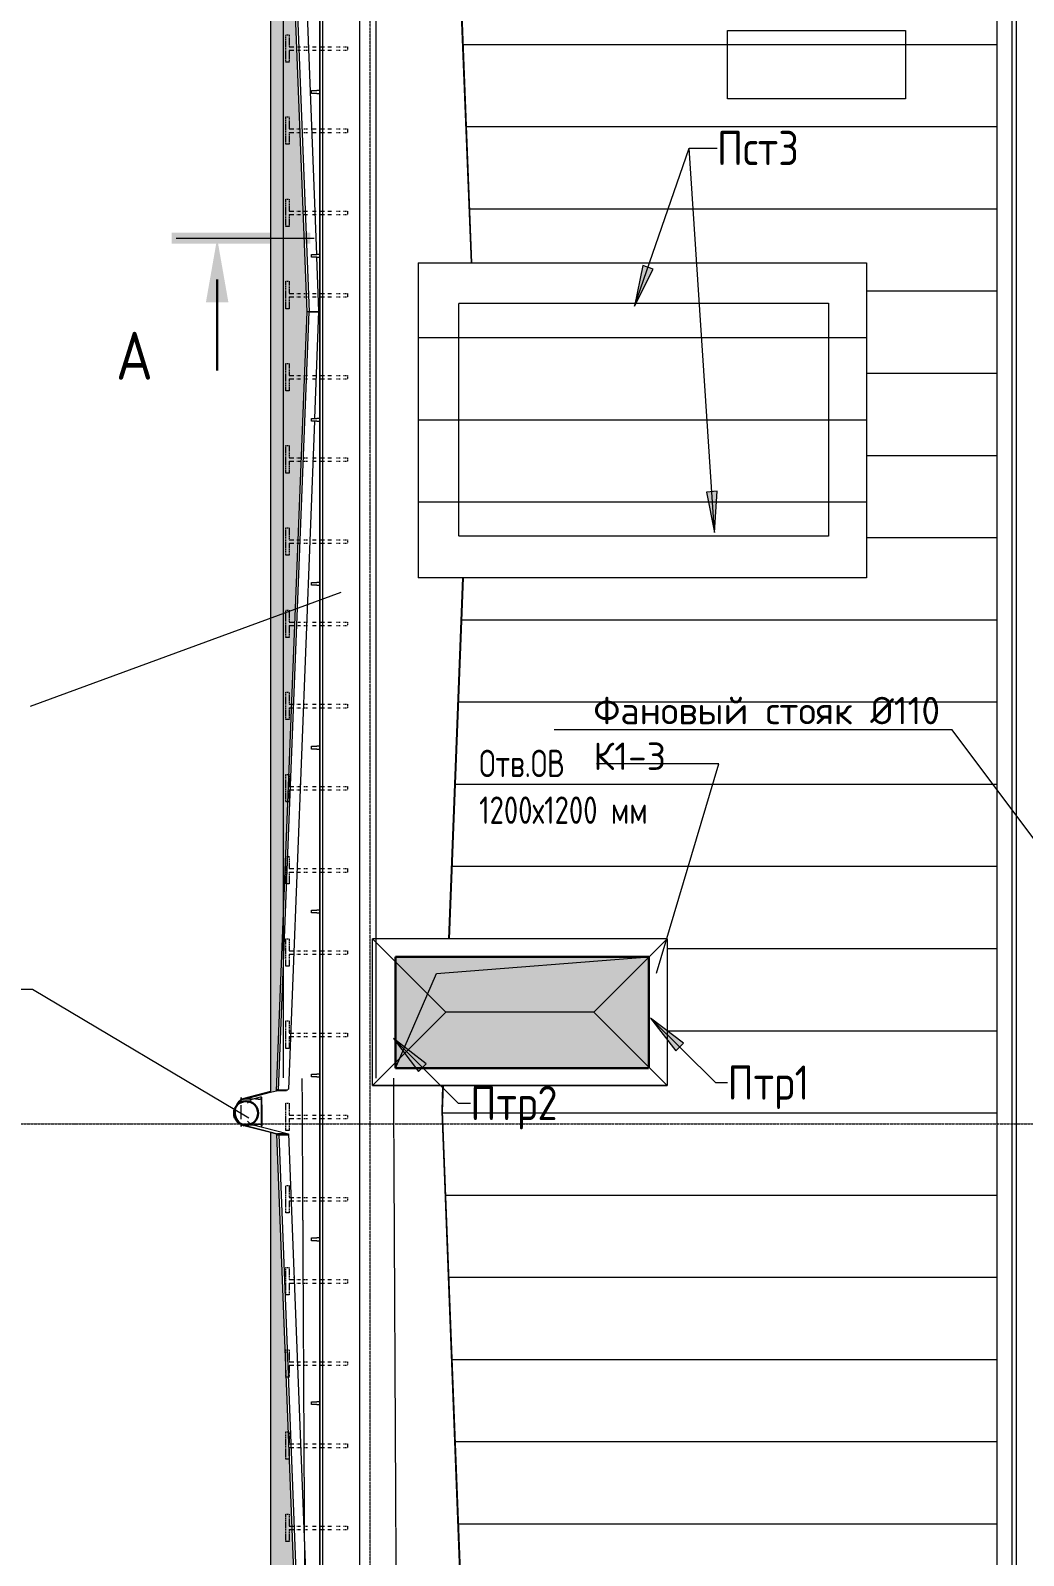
# Model space of a CAD drawing. Header units: millimetres. Extents: x -10178924 to 11692288, y -947381 to 58396.
# Drawn here: x -8980 to -1729, y -547431 to -536298 of the extents above; entities that cross this region are included whole.
import ezdxf
from ezdxf import colors
from ezdxf.entities.mleader import LeaderData, LeaderLine
from ezdxf.math import Vec2, Vec3

# ---------------------------------------------------------------- set-up
doc = ezdxf.new("R2010")
doc.units = ezdxf.units.MM
for name, pattern in [('ADSK_Линия сетки', [25, 20, -2.5, 0, -2.5]), ('ADSK_Скрыто', [6, 3, -3]), ('ADSK_Штриховая_ш3 п1_5', [4.5, 3, -1.5])]:
    doc.linetypes.add(name, pattern=pattern)
for name, color, linetype, lineweight in [('Аннотация', 7, 'Continuous', 18), ('Антураж', 7, 'Continuous', 18), ('Воздуховоды', 7, 'Continuous', 18), ('Выноски ВК', 7, 'Continuous', 0), ('Крыша', 7, 'Continuous', 9), ('Крыша штриховка', 7, 'Continuous', 9), ('Обобщенные модели', 7, 'Continuous', 18), ('Ограждение', 7, 'Continuous', 9), ('Оси', 253, 'Continuous', 9), ('Разрезы', 7, 'Continuous', 9), ('Узлы', 7, 'Continuous', 18)]:
    doc.layers.add(name, color=color, linetype=linetype, lineweight=lineweight)
doc.layers.add('Линии', color=7, linetype='Continuous', lineweight=9, true_color=0x00a600)
doc.styles.add('GOST Common_1', font='GOST_Common.ttf', dxfattribs={"width": 0.9, "height": 250})
doc.styles.add('GOST Common_3', font='GOST_Common.ttf', dxfattribs={"width": 0.8, "height": 350})
doc.styles.add('GOST Common_4', font='GOST_Common.ttf', dxfattribs={"width": 0.9, "height": 200})
doc.styles.add('PDF ISOCPEUR', font='isocpeur.ttf')

# ---------------------------------------------------------------- blocks, each defined once
blk = doc.blocks.new('Ограждение - 20 доп поручень 300-1864261-План кровли АР')
at = {"layer": 'Ограждение'}
for p, q in [((-60, 10), (-40, 10)), ((-60, 10), (-60, -10)), ((0, 10), (-40, 10)), ((0, -10), (0, 10)), ((-40, -10), (-60, -10)), ((-40, -10), (0, -10))]:
    blk.add_line(p, q, dxfattribs=at)
blk = doc.blocks.new('Ограждение - Ограждение-2505142-План кровли АР')
at = {"extrusion": (0, 0, -1), "zscale": -1}
for p in [(6928, 27777), (6928, 26580), (6928, 25383), (6928, 24187), (6928, 22990), (6928, 21794), (6928, 20597), (6928, 19401), (6928, 18204)]:
    blk.add_blockref('Ограждение - 20 доп поручень 300-1864261-План кровли АР', p, dxfattribs=at)
blk = doc.blocks.new('Тип верхнего поручня - Верхний поручень_Внутренний_-2505167-План кровли АР')
at = {"layer": 'Ограждение'}
for p, q in [((-6868, 8425), (-6868, 43385)), ((-6848, 43385), (-6848, 8435))]:
    blk.add_line(p, q, dxfattribs=at)
blk = doc.blocks.new('Тип верхнего поручня - Верхний поручень_Внутренний_-V27-План кровли АР')
at = {"layer": 'Ограждение'}
for p, q in [((-6868, 43385), (-6868, 8425)), ((-6848, 43385), (-6848, 8435))]:
    blk.add_line(p, q, dxfattribs=at)
blk = doc.blocks.new('Водосток - Тип 1 _карниз больше 490мм_-5161094-План кровли АР')
at = {"layer": 'Обобщенные модели'}
for p, q in [((19, 335), (33, 335)), ((72, 335), (125, 335)), ((125, 335), (174, 335)), ((213, 335), (231, 335)), ((125, 185), (19, 185)), ((231, 185), (125, 185))]:
    blk.add_line(p, q, dxfattribs=at)
for points, knots in [([(30, 329), (30, 330), (28, 332), (25, 334), (21, 335), (19, 335)], [-0.1312633, -0.1312633, -0.1312633, -0.1312633, -0.1176471, -0.0588235, 0, 0, 0, 0]), ([(231, 335), (229, 335), (225, 334), (221, 331), (219, 328), (219, 326), (218, 325)], [-1, -1, -1, -1, -0.9411765, -0.8823529, -0.8529412, -0.8263967, -0.8263967, -0.8263967, -0.8263967]), ([(29, 190), (30, 190), (31, 192), (32, 195), (32, 197), (32, 199), (32, 202), (32, 204), (32, 206), (32, 209), (32, 211), (31, 214), (31, 217), (31, 220), (30, 223), (30, 226), (29, 229), (29, 232), (29, 236), (28, 240), (28, 244), (28, 247), (28, 247)], [-0.8823529, -0.8823529, -0.8823529, -0.8823529, -0.8529412, -0.8235294, -0.8088235, -0.7941176, -0.7794118, -0.7647059, -0.75, -0.7352941, -0.7205882, -0.7058824, -0.6911765, -0.6764706, -0.6617647, -0.6470588, -0.6323529, -0.6176471, -0.6029412, -0.5882353, -0.5588235, -0.5532347, -0.5532347, -0.5532347, -0.5532347]), ([(221, 234), (221, 233), (221, 232), (221, 229), (220, 226), (220, 223), (219, 220), (219, 217), (219, 214), (218, 211), (218, 209), (218, 206), (218, 204), (218, 202), (218, 199), (218, 197), (218, 195), (219, 192), (220, 190), (221, 190)], [-0.3884706, -0.3884706, -0.3884706, -0.3884706, -0.3823529, -0.3676471, -0.3529412, -0.3382353, -0.3235294, -0.3088235, -0.2941176, -0.2794118, -0.2647059, -0.25, -0.2352941, -0.2205882, -0.2058824, -0.1911765, -0.1764706, -0.1470588, -0.1176471, -0.1176471, -0.1176471, -0.1176471])]:
    blk.add_open_spline(points, degree=3, knots=knots, dxfattribs=at)
for points in [[(19, 185), (21, 185), (23, 185), (25, 186)], [(225, 186), (227, 185), (229, 185), (231, 185)]]:
    blk.add_open_spline(points, degree=3, dxfattribs=at)
blk = doc.blocks.new('Planka_konka_K1 - Кровля - Планка конька К1-2963679-План кровли АР')
at = {"layer": 'Обобщенные модели'}
for p, q in [((13000, 125), (-13000, 125)), ((13000, 17), (-13000, 17)), ((-13000, -17), (13000, -17))]:
    blk.add_line(p, q, dxfattribs=at)
blk = doc.blocks.new('Антураж 11 - Антураж 11-5662270-План кровли АР')
at = {"layer": 'Антураж'}
for p, q in [((-5761, 26529), (-5985, 32259)), ((-5982, 32259), (-5759, 26529)), ((-7167, 31846), (-6945, 26173)), ((-7097, 31857), (-6892, 26590)), ((-6891, 26570), (-6876, 26177)), ((-7168, 20490), (-6945, 26173)), ((-6960, 26174), (-6945, 26173)), ((-6945, 26173), (-6960, 26173)), ((-6945, 26173), (-6878, 26173)), ((-6878, 26173), (-6945, 26173)), ((-6876, 26177), (-6906, 25393)), ((-6907, 25373), (-7097, 20496)), ((-5926, 21595), (-5823, 24229)), ((-5821, 24229), (-5924, 21595)), ((-7177, 20493), (-7183, 20491)), ((-7177, 20491), (-7183, 20491)), ((-7183, 20486), (-7176, 20488)), ((-7176, 20488), (-7177, 20493)), ((-7168, 20490), (-7176, 20490)), ((-7176, 20488), (-7111, 20488)), ((-7102, 20490), (-7168, 20490)), ((-7097, 20496), (-7102, 20495)), ((-5975, 20336), (-5968, 20525)), ((-5966, 20525), (-5973, 20336)), ((-7228, 20480), (-7422, 20430)), ((-7421, 20425), (-7228, 20475)), ((-7353, 20425), (-7421, 20425)), ((-7296, 20440), (-7353, 20425)), ((-7296, 20440), (-7295, 20222)), ((-5824, 16448), (-5975, 20336)), ((-5973, 20336), (-5975, 20336)), ((-5973, 20336), (-5821, 16448)), ((-7228, 20180), (-7422, 20230)), ((-7421, 20235), (-7176, 20172)), ((-7353, 20235), (-7421, 20235)), ((-7228, 20203), (-7353, 20235)), ((-7295, 20222), (-7097, 20171)), ((-7177, 20167), (-7182, 20169)), ((-7182, 20163), (-7167, 20164)), ((-7176, 20172), (-7177, 20167)), ((-7177, 20167), (-7109, 20167)), ((-7108, 20172), (-7176, 20172)), ((-7167, 20164), (-7099, 20164)), ((-7167, 20164), (-6932, 14160)), ((-7097, 20171), (-6928, 15821))]:
    blk.add_line(p, q, dxfattribs=at)
for centre, major_axis, start_param, end_param in [((-7398, 20330), (0, 103), 0.260302, 2.881291), ((-7398, 20330), (0, 98.5), 0.261202, 2.88039), ((-7330, 20330), (0, 98.5), 0.261202, 0.84464), ((-7330, 20330), (0, 98.5), 2.301504, 2.88039)]:
    blk.add_ellipse(centre, major_axis=major_axis, ratio=0.890848, start_param=start_param, end_param=end_param, dxfattribs=at)
blk = doc.blocks.new('Зонт прямоугольного сечения - Стандартное-5963184-План кровли АР')
at = {"layer": 'Воздуховоды'}
for p, q in [((0, 540), (-535, 1075)), ((-535, 1075), (-535, -1075)), ((-535, 1075), (535, 1075)), ((-535, 1075), (535, 1075)), ((-535, 1075), (-535, -1075)), ((535, 1075), (0, 540)), ((535, -1075), (535, 1075)), ((535, 1075), (535, -1075)), ((0, 540), (0, -540)), ((-535, -1075), (0, -540)), ((0, -540), (535, -1075)), ((535, -1075), (-535, -1075)), ((535, -1075), (-535, -1075))]:
    blk.add_line(p, q, dxfattribs=at)
blk = doc.blocks.new('Высотные отметки - Рамка-12095-План кровли АР')
at = {"layer": 'Аннотация'}
for p, q in [((-6.5, 0), (-6.5, 5)), ((-6.5, 5), (6.5, 5)), ((6.5, 5), (6.5, 0)), ((6.5, 0), (-6.5, 0))]:
    blk.add_line(p, q, dxfattribs=at)
blk = doc.blocks.new('Разрез - Номер вида спереди_3_5 мм-16061-План кровли АР')
at = {"layer": 'Разрезы'}
for points in [[(9.8, 0.4), (9.8, -0.39), (-0.33, -0.39), (-0.33, 0.4)], [(2.18, -4.67), (3, 0), (3.82, -4.67)]]:
    blk.add_hatch(color=256, dxfattribs=at).paths.add_polyline_path(points)
at = {"layer": 'Разрезы', "lineweight": 30}
blk.add_line((3, -3), (3, -9.66), dxfattribs=at)
blk = doc.blocks.new('Кровля')
at = {"layer": 'Аннотация', "lineweight": 9}
for points in [[(-4569, 26213), (-4434, 26483), (-4508, 26509)], [(-3986, 24560), (-3967, 24862), (-4045, 24856)], [(-4452, 21016), (-4267, 20776), (-4212, 20832)], [(-6330, 20867), (-6146, 20627), (-6090, 20683)]]:
    blk.add_hatch(color=256, dxfattribs=at).paths.add_polyline_path(points)
at = {"layer": 'Крыша штриховка'}
h = blk.add_hatch(dxfattribs=at)
h.set_pattern_fill('FP_11', color=256, style=0, pattern_type=2)
h.set_pattern_definition([(0, (-1644.9, 0), (0, 600), [])])
h.paths.add_polyline_path([(-7119, 7898), (-7096, 7920), (-7121, 7948), (-7123, 7899)])
h.paths.add_polyline_path([(-7033, 8142), (-7031, 8144), (-6917, 12211), (-6920, 12211), (-7031, 8226)])
h.paths.add_polyline_path([(-5875, 9050), (-5864, 9051), (-5732, 9169), (-1902, 12681), (-1902, 12789), (-1923, 12789), (-1923, 38789), (-1813, 38789), (-5764, 42384), (-5965, 42389), (-5797, 37594), (-3769, 37594), (-3769, 36724), (-5827, 36724), (-5899, 34654), (-2875, 34654), (-2875, 32354), (-5979, 32354), (-5982, 32259), (-5759, 26529), (-2875, 26529), (-2875, 24229), (-5821, 24229), (-5924, 21595), (-4332, 21595), (-4332, 20525), (-5966, 20525), (-5973, 20335), (-5821, 16448), (-2875, 16448), (-2875, 14148), (-5733, 14148), (-5875, 9051)])
h.paths.add_polyline_path([(-6917, 12231), (-6884, 13408), (-6886, 13408), (-6919, 12231)])
h.paths.add_polyline_path([(-6886, 13428), (-6883, 13428), (-6868, 13993), (-6869, 14033), (-6884, 13473)])
h.paths.add_polyline_path([(-6868, 14229), (-6868, 14290), (-6880, 14604), (-6882, 14604), (-6869, 14254)])
h.paths.add_polyline_path([(-6881, 14624), (-7097, 20171), (-7228, 20204), (-7228, 20203), (-7109, 20172), (-7110, 20167), (-7177, 20167), (-7182, 20169), (-7182, 20163), (-7167, 20164), (-7099, 20163), (-6883, 14624)])
h.paths.add_polyline_path([(-7100, 20495), (-7097, 20496), (-6908, 25373), (-6909, 25373), (-7100, 20496)])
h.paths.add_polyline_path([(-6908, 25393), (-6906, 25393), (-6876, 26177), (-6891, 26570), (-6894, 26570), (-6878, 26173), (-6908, 25395)])
h.paths.add_polyline_path([(-6892, 26590), (-7097, 31857), (-7228, 31890), (-7228, 31889), (-7109, 31858), (-7110, 31853), (-7177, 31853), (-7183, 31854), (-7182, 31845), (-7167, 31846), (-7099, 31846), (-6894, 26590)])
h.paths.add_polyline_path([(-7192, 32175), (-7181, 32179), (-7192, 32179), (-7192, 32178)])
h.paths.add_polyline_path([(-2510, 35454), (-2511, 35446), (-2510, 35450)])
h.paths.add_polyline_path([(-2510, 34999), (-2511, 34992), (-2510, 34996)])
h.paths.add_polyline_path([(-4154, 34977), (-5763, 34977), (-5766, 34981), (-5768, 34988), (-5768, 34996), (-5766, 35002), (-5763, 35006), (-5761, 35007), (-5700, 35007), (-5700, 35431), (-5763, 35432), (-5766, 35435), (-5768, 35442), (-5768, 35450), (-5766, 35457), (-5763, 35461), (-5761, 35461), (-2506, 35461), (-2506, 35460), (-2502, 35461), (-2498, 35454), (-2497, 35446), (-2499, 35436), (-2502, 35432), (-2566, 35431), (-2566, 35007), (-2506, 35006), (-2506, 35005), (-2502, 35006), (-2498, 34999), (-2497, 34992), (-2499, 34981), (-2502, 34977), (-4117, 34977)])
h.paths.add_polyline_path([(-4599, 35007), (-4026, 35007), (-4026, 35431), (-4003, 35431), (-4003, 35007), (-3666, 35007), (-3666, 35431), (-3643, 35431), (-3643, 35007), (-3307, 35007), (-3307, 35431), (-3284, 35431), (-3284, 35007), (-2947, 35007), (-2947, 35430), (-2924, 35430), (-2924, 35007), (-2589, 35007), (-2589, 35431), (-4240, 35431), (-4240, 35007), (-4263, 35007), (-4263, 35431), (-4599, 35431), (-4599, 35007), (-4622, 35007), (-4622, 35431), (-4959, 35431), (-4959, 35007), (-4982, 35007), (-4982, 35431), (-5318, 35431), (-5318, 35008), (-5341, 35008), (-5341, 35431), (-5676, 35431), (-5676, 35007), (-4605, 35007)])
h.paths.add_polyline_path([(-7192, 42947), (-7157, 42948), (-7177, 42948), (-7192, 42952), (-7192, 42948)])
h.paths.add_polyline_path([(-7116, 42955), (-7116, 42956), (-7228, 42985), (-7228, 42984), (-7116, 42955)])
h.paths.add_polyline_path([(-7109, 43270), (-7103, 43271), (-7058, 43397), (-7060, 43398), (-7099, 43288), (-7167, 43288), (-7181, 43294), (-7190, 43270), (-7176, 43274), (-7110, 43274), (-7109, 43271)])
h.paths.add_polyline_path([(-7068, 43527), (-7033, 43527), (-7027, 43534), (-7078, 43580), (-7096, 43531), (-7087, 43530), (-7083, 43528), (-7083, 43527), (-7080, 43527)])
h.paths.add_polyline_path([(-7087, 43529), (-7089, 43531), (-7089, 43529)])
h = blk.add_hatch(dxfattribs=at)
h.set_pattern_fill('FP_33', color=256, style=0, pattern_type=2)
h.set_pattern_definition([(0, (566.05, -21940.26), (0, 600), [])])
h.paths.add_polyline_path([(-6150, 24229), (-2875, 24229), (-2875, 26529), (-6150, 26529), (-6150, 24406)])
at = {"layer": 'Узлы', "true_color": 0xffffff}
h = blk.add_hatch(color=7, dxfattribs=at)
h.paths.add_polyline_path([(41826, -522), (49651, -522), (49651, 475), (49563, 474), (49503, -471), (45149, -323), (41142, -458), (41080, -77), (41080, -522), (41465, -522)])
h.paths.add_polyline_path([(-454, -389), (8078, -389), (8077, -26), (7973, -277), (3656, -147), (-675, -299), (-737, 259), (-737, -389)])
h.paths.add_polyline_path([(41080, 178), (41098, 183), (41188, 1720), (35857, 1527), (35850, 1488), (41080, 1488), (41080, 182)])
h.paths.add_polyline_path([(8078, 312), (8078, 1488), (12890, 1488), (12883, 1527), (8005, 1702), (8062, 316)])
h.paths.add_polyline_path([(-737, 503), (-469, 8049), (-6523, 7837), (-6530, 7799), (-737, 7799), (-737, 523)])
h.paths.add_polyline_path([(49651, 797), (49651, 7859), (55892, 7859), (55892, 8471), (55881, 8468), (55687, 8000), (49351, 8221), (49619, 804), (49633, 803), (49650, 798)])
h.paths.add_polyline_path([(16531, 1488), (35572, 1488), (35566, 1520), (29060, 1756), (29060, 1633), (19380, 1633), (19380, 1744), (13175, 1527), (13168, 1488), (15808, 1488)])
h.paths.add_polyline_path([(-7228, 7799), (-6808, 7799), (-6813, 7829), (-7123, 7899), (-6948, 14171), (-7182, 20169), (-7228, 20180), (-7228, 7899)])
h.paths.add_polyline_path([(55892, 8774), (55892, 16805), (55861, 16797), (55713, 12785), (55861, 8782), (55865, 8781)])
h.paths.add_polyline_path([(24355, 13320), (32597, 13639), (32606, 13678), (16108, 13678), (16118, 13638), (24355, 13320)])
h.paths.add_polyline_path([(10665, 13409), (15825, 13610), (15841, 13678), (11105, 13678), (11105, 21013), (10509, 21012), (10529, 20925), (10924, 20798), (10667, 13473)])
h.paths.add_polyline_path([(38182, 13414), (37898, 20847), (38471, 21009), (38481, 21051), (37707, 21051), (37707, 13678), (32878, 13678), (32888, 13638), (38175, 13414)])
h.paths.add_polyline_path([(55892, 17108), (55892, 32796), (55861, 32788), (55572, 24949), (55861, 17116), (55865, 17115)])
h.paths.add_polyline_path([(-7228, 20475), (-7183, 20486), (-6960, 26174), (-7183, 31854), (-7228, 31866), (-7228, 20479)])
h.paths.add_polyline_path([(45338, 20583), (45060, 27855), (45032, 27863), (45032, 21051), (38749, 21051), (38759, 21009), (45144, 20596)])
h.paths.add_polyline_path([(3393, 20705), (10229, 20956), (10242, 21013), (3737, 21013), (3737, 28193), (3694, 28182), (3395, 20761)])
h.paths.add_polyline_path([(45032, 28152), (45061, 28160), (45350, 35732), (45288, 37345), (45032, 37345), (45032, 28160)])
h.paths.add_polyline_path([(3737, 28469), (3737, 42947), (3702, 42939), (3419, 35708), (3702, 28478), (3737, 28470)])
h.paths.add_polyline_path([(-7228, 32161), (-7192, 32170), (-7003, 37564), (-7192, 42952), (-7228, 42961), (-7228, 32165)])
h.paths.add_polyline_path([(55892, 33099), (55892, 43247), (55860, 43239), (55675, 38160), (55861, 33107), (55865, 33106)])
h.paths.add_polyline_path([(45072, 38095), (45259, 38095), (45067, 43128), (45032, 43137), (45032, 38095), (45070, 38095)])
h.paths.add_polyline_path([(3737, 43224), (3737, 43717), (-7228, 43717), (-7228, 43256), (-7192, 43265), (-7068, 43609), (-1846, 43422), (3578, 43616), (3702, 43233), (3737, 43224)])
h.paths.add_polyline_path([(45032, 43426), (45104, 43445), (45207, 43781), (50463, 43599), (55714, 43781), (55836, 43551), (55892, 43536), (55892, 43899), (45032, 43899), (45032, 43440)])
blk.add_hatch(color=7, dxfattribs=at).paths.add_polyline_path([(-6210, 20650), (-4464, 20650), (-4464, 21463), (-6315, 21463), (-6315, 20650), (-6210, 20650)])
at = {"layer": 'Аннотация', "lineweight": 9}
for p, q in [((-4569, 26213), (-4171, 27367)), ((-4171, 27367), (-3967, 27367)), ((-3986, 24560), (-4171, 27367)), ((-4171, 27367), (-3967, 27367)), ((-4508, 26509), (-4569, 26213)), ((-4434, 26483), (-4508, 26509)), ((-4569, 26213), (-4434, 26483)), ((-3967, 24862), (-4045, 24856)), ((-4045, 24856), (-3986, 24560)), ((-3986, 24560), (-3967, 24862)), ((-6715, 24123), (-8982, 23291)), ((-4177, 22871), (-4847, 22871)), ((-4410, 21343), (-3953, 22871)), ((-3953, 22871), (-4177, 22871)), ((-8965, 21225), (-9224, 21225)), ((-7386, 20286), (-8965, 21225)), ((-4452, 21016), (-4267, 20776)), ((-4212, 20832), (-4452, 21016)), ((-4452, 21016), (-3979, 20545)), ((-6330, 20867), (-6146, 20627)), ((-6090, 20683), (-6330, 20867)), ((-6330, 20867), (-5858, 20396)), ((-4267, 20776), (-4212, 20832)), ((-6146, 20627), (-6090, 20683)), ((-3979, 20545), (-3890, 20545)), ((-5858, 20396), (-5768, 20396))]:
    blk.add_line(p, q, dxfattribs=at)
at = {"layer": 'Крыша'}
for p, q in [((-6150, 26529), (-2875, 26529)), ((-6150, 26529), (-6150, 24229)), ((-2875, 26529), (-2875, 24229)), ((-2875, 24229), (-6150, 24229)), ((-7228, 20204), (-7228, 20203))]:
    blk.add_line(p, q, dxfattribs=at)
at = {"layer": 'Линии', "color": 7, "linetype": 'ADSK_Штриховая_ш3 п1_5'}
for p, q in [((-7136, 43596), (-7136, 20581)), ((-6456, 20577), (-6456, 42822)), ((-5852, 26234), (-3152, 26234)), ((-5852, 24534), (-5852, 26234)), ((-3152, 26234), (-3152, 24534)), ((-3152, 24534), (-5852, 24534)), ((-6998, 20575), (-6933, 8054)), ((-6267, 8722), (-6328, 20578))]:
    blk.add_line(p, q, dxfattribs=at)
at = {"layer": 'Линии', "color": 5, "true_color": 0x0000ff}
blk.add_line((-6578, 43067), (-6578, 8449), dxfattribs=at)
at = {"layer": 'Линии', "color": 7}
for p, q in [((-7228, 31866), (-7228, 20475)), ((-6960, 26173), (-7183, 31854)), ((-7183, 20486), (-6960, 26173)), ((-6015, 21341), (-4464, 21463)), ((-6315, 20650), (-6015, 21341)), ((-7228, 20475), (-7183, 20486)), ((-7182, 20169), (-7228, 20180)), ((-7228, 20180), (-7228, 7799)), ((-6947, 14160), (-7182, 20169))]:
    blk.add_line(p, q, dxfattribs=at)
at = {"layer": 'Линии', "color": 7, "linetype": 'ADSK_Скрыто'}
for p, q in [((-7115, 27995), (-7115, 28195)), ((-7115, 28195), (-7090, 28195)), ((-7090, 28195), (-7090, 28107)), ((-7090, 28107), (-7055, 28107)), ((-7090, 28082), (-7090, 27995)), ((-7090, 28082), (-7055, 28082)), ((-7035, 28107), (-7005, 28107)), ((-7035, 28082), (-7005, 28082)), ((-6985, 28107), (-6955, 28107)), ((-6985, 28082), (-6955, 28082)), ((-6920, 28107), (-6890, 28107)), ((-6920, 28082), (-6890, 28082)), ((-6860, 28107), (-6830, 28107)), ((-6860, 28082), (-6830, 28082)), ((-6810, 28107), (-6780, 28107)), ((-6810, 28082), (-6780, 28082)), ((-6745, 28107), (-6715, 28107)), ((-6745, 28082), (-6715, 28082)), ((-6695, 28107), (-6665, 28107)), ((-6695, 28082), (-6665, 28082)), ((-6665, 28107), (-6665, 28082)), ((-7090, 27995), (-7115, 27995)), ((-7115, 27395), (-7115, 27595)), ((-7115, 27595), (-7090, 27595)), ((-7090, 27595), (-7090, 27507)), ((-7090, 27507), (-7055, 27507)), ((-7035, 27507), (-7005, 27507)), ((-6985, 27507), (-6955, 27507)), ((-6920, 27507), (-6890, 27507)), ((-6860, 27507), (-6830, 27507)), ((-6810, 27507), (-6780, 27507)), ((-6745, 27507), (-6715, 27507)), ((-6695, 27507), (-6665, 27507)), ((-6665, 27507), (-6665, 27482)), ((-7090, 27395), (-7115, 27395)), ((-7090, 27482), (-7090, 27395)), ((-7090, 27482), (-7055, 27482)), ((-7035, 27482), (-7005, 27482)), ((-6985, 27482), (-6955, 27482)), ((-6920, 27482), (-6890, 27482)), ((-6860, 27482), (-6830, 27482)), ((-6810, 27482), (-6780, 27482)), ((-6745, 27482), (-6715, 27482)), ((-6695, 27482), (-6665, 27482)), ((-7115, 26795), (-7115, 26995)), ((-7115, 26995), (-7090, 26995)), ((-7090, 26995), (-7090, 26907)), ((-7090, 26907), (-7055, 26907)), ((-7090, 26882), (-7090, 26795)), ((-7090, 26882), (-7055, 26882)), ((-7035, 26907), (-7005, 26907)), ((-7035, 26882), (-7005, 26882)), ((-6985, 26907), (-6955, 26907)), ((-6985, 26882), (-6955, 26882)), ((-6920, 26907), (-6890, 26907)), ((-6920, 26882), (-6890, 26882)), ((-6860, 26907), (-6830, 26907)), ((-6860, 26882), (-6830, 26882)), ((-6810, 26907), (-6780, 26907)), ((-6810, 26882), (-6780, 26882)), ((-6745, 26907), (-6715, 26907)), ((-6745, 26882), (-6715, 26882)), ((-6695, 26907), (-6665, 26907)), ((-6695, 26882), (-6665, 26882)), ((-6665, 26907), (-6665, 26882)), ((-7090, 26795), (-7115, 26795)), ((-7115, 26195), (-7115, 26395)), ((-7115, 26395), (-7090, 26395)), ((-7090, 26395), (-7090, 26307)), ((-7090, 26307), (-7055, 26307)), ((-7090, 26282), (-7090, 26195)), ((-7090, 26282), (-7055, 26282)), ((-7035, 26307), (-7005, 26307)), ((-7035, 26282), (-7005, 26282)), ((-6985, 26307), (-6955, 26307)), ((-6985, 26282), (-6955, 26282)), ((-6920, 26307), (-6890, 26307)), ((-6920, 26282), (-6890, 26282)), ((-6860, 26307), (-6830, 26307)), ((-6860, 26282), (-6830, 26282)), ((-6810, 26307), (-6780, 26307)), ((-6810, 26282), (-6780, 26282)), ((-6745, 26307), (-6715, 26307)), ((-6745, 26282), (-6715, 26282)), ((-6695, 26307), (-6665, 26307)), ((-6695, 26282), (-6665, 26282)), ((-6665, 26307), (-6665, 26282)), ((-7090, 26195), (-7115, 26195)), ((-7115, 25595), (-7115, 25795)), ((-7115, 25795), (-7090, 25795)), ((-7090, 25795), (-7090, 25707)), ((-7090, 25707), (-7055, 25707)), ((-7090, 25682), (-7090, 25595)), ((-7090, 25682), (-7055, 25682)), ((-7035, 25707), (-7005, 25707)), ((-7035, 25682), (-7005, 25682)), ((-6985, 25707), (-6955, 25707)), ((-6985, 25682), (-6955, 25682)), ((-6920, 25707), (-6890, 25707)), ((-6920, 25682), (-6890, 25682)), ((-6860, 25707), (-6830, 25707)), ((-6860, 25682), (-6830, 25682)), ((-6810, 25707), (-6780, 25707)), ((-6810, 25682), (-6780, 25682)), ((-6745, 25707), (-6715, 25707)), ((-6745, 25682), (-6715, 25682)), ((-6695, 25707), (-6665, 25707)), ((-6695, 25682), (-6665, 25682)), ((-6665, 25707), (-6665, 25682)), ((-7090, 25595), (-7115, 25595)), ((-7115, 24995), (-7115, 25195)), ((-7115, 25195), (-7090, 25195)), ((-7090, 25195), (-7090, 25107)), ((-7090, 25107), (-7055, 25107)), ((-7090, 25082), (-7090, 24995)), ((-7090, 25082), (-7055, 25082)), ((-7035, 25107), (-7005, 25107)), ((-7035, 25082), (-7005, 25082)), ((-6985, 25107), (-6955, 25107)), ((-6985, 25082), (-6955, 25082)), ((-6920, 25107), (-6890, 25107)), ((-6920, 25082), (-6890, 25082)), ((-6860, 25107), (-6830, 25107)), ((-6860, 25082), (-6830, 25082)), ((-6810, 25107), (-6780, 25107)), ((-6810, 25082), (-6780, 25082)), ((-6745, 25107), (-6715, 25107)), ((-6745, 25082), (-6715, 25082)), ((-6695, 25107), (-6665, 25107)), ((-6695, 25082), (-6665, 25082)), ((-6665, 25107), (-6665, 25082)), ((-7090, 24995), (-7115, 24995)), ((-7115, 24395), (-7115, 24595)), ((-7115, 24595), (-7090, 24595)), ((-7090, 24595), (-7090, 24507)), ((-7090, 24507), (-7055, 24507)), ((-7035, 24507), (-7005, 24507)), ((-6985, 24507), (-6955, 24507)), ((-6920, 24507), (-6890, 24507)), ((-6860, 24507), (-6830, 24507)), ((-6810, 24507), (-6780, 24507)), ((-6745, 24507), (-6715, 24507)), ((-6695, 24507), (-6665, 24507)), ((-6665, 24507), (-6665, 24482)), ((-7090, 24395), (-7115, 24395)), ((-7090, 24482), (-7090, 24395)), ((-7090, 24482), (-7055, 24482)), ((-7035, 24482), (-7005, 24482)), ((-6985, 24482), (-6955, 24482)), ((-6920, 24482), (-6890, 24482)), ((-6860, 24482), (-6830, 24482)), ((-6810, 24482), (-6780, 24482)), ((-6745, 24482), (-6715, 24482)), ((-6695, 24482), (-6665, 24482)), ((-7115, 23795), (-7115, 23995)), ((-7115, 23995), (-7090, 23995)), ((-7090, 23995), (-7090, 23907)), ((-7090, 23907), (-7055, 23907)), ((-7090, 23882), (-7090, 23795)), ((-7090, 23882), (-7055, 23882)), ((-7035, 23907), (-7005, 23907)), ((-7035, 23882), (-7005, 23882)), ((-6985, 23907), (-6955, 23907)), ((-6985, 23882), (-6955, 23882)), ((-6920, 23907), (-6890, 23907)), ((-6920, 23882), (-6890, 23882)), ((-6860, 23907), (-6830, 23907)), ((-6860, 23882), (-6830, 23882)), ((-6810, 23907), (-6780, 23907)), ((-6810, 23882), (-6780, 23882)), ((-6745, 23907), (-6715, 23907)), ((-6745, 23882), (-6715, 23882)), ((-6695, 23907), (-6665, 23907)), ((-6695, 23882), (-6665, 23882)), ((-6665, 23907), (-6665, 23882)), ((-7090, 23795), (-7115, 23795)), ((-7115, 23195), (-7115, 23395)), ((-7115, 23395), (-7090, 23395)), ((-7090, 23395), (-7090, 23307)), ((-7090, 23307), (-7055, 23307)), ((-7090, 23282), (-7090, 23195)), ((-7090, 23282), (-7055, 23282)), ((-7035, 23307), (-7005, 23307)), ((-7035, 23282), (-7005, 23282)), ((-6985, 23307), (-6955, 23307)), ((-6985, 23282), (-6955, 23282)), ((-6920, 23307), (-6890, 23307)), ((-6920, 23282), (-6890, 23282)), ((-6860, 23307), (-6830, 23307)), ((-6860, 23282), (-6830, 23282)), ((-6810, 23307), (-6780, 23307)), ((-6810, 23282), (-6780, 23282)), ((-6745, 23307), (-6715, 23307)), ((-6745, 23282), (-6715, 23282)), ((-6695, 23307), (-6665, 23307)), ((-6695, 23282), (-6665, 23282)), ((-6665, 23307), (-6665, 23282)), ((-7090, 23195), (-7115, 23195)), ((-7115, 22595), (-7115, 22795)), ((-7115, 22795), (-7090, 22795)), ((-7090, 22795), (-7090, 22707)), ((-7090, 22707), (-7055, 22707)), ((-7090, 22682), (-7090, 22595)), ((-7090, 22682), (-7055, 22682)), ((-7035, 22707), (-7005, 22707)), ((-7035, 22682), (-7005, 22682)), ((-6985, 22707), (-6955, 22707)), ((-6985, 22682), (-6955, 22682)), ((-6920, 22707), (-6890, 22707)), ((-6920, 22682), (-6890, 22682)), ((-6860, 22707), (-6830, 22707)), ((-6860, 22682), (-6830, 22682)), ((-6810, 22707), (-6780, 22707)), ((-6810, 22682), (-6780, 22682)), ((-6745, 22707), (-6715, 22707)), ((-6745, 22682), (-6715, 22682)), ((-6695, 22707), (-6665, 22707)), ((-6695, 22682), (-6665, 22682)), ((-6665, 22707), (-6665, 22682)), ((-7090, 22595), (-7115, 22595)), ((-7115, 21995), (-7115, 22195)), ((-7115, 22195), (-7090, 22195)), ((-7090, 22195), (-7090, 22107)), ((-7090, 22107), (-7055, 22107)), ((-7090, 22082), (-7090, 21995)), ((-7090, 22082), (-7055, 22082)), ((-7035, 22107), (-7005, 22107)), ((-7035, 22082), (-7005, 22082)), ((-6985, 22107), (-6955, 22107)), ((-6985, 22082), (-6955, 22082)), ((-6920, 22107), (-6890, 22107)), ((-6920, 22082), (-6890, 22082)), ((-6860, 22107), (-6830, 22107)), ((-6860, 22082), (-6830, 22082)), ((-6810, 22107), (-6780, 22107)), ((-6810, 22082), (-6780, 22082)), ((-6745, 22107), (-6715, 22107)), ((-6745, 22082), (-6715, 22082)), ((-6695, 22107), (-6665, 22107)), ((-6695, 22082), (-6665, 22082)), ((-6665, 22107), (-6665, 22082)), ((-7090, 21995), (-7115, 21995)), ((-7115, 21395), (-7115, 21595)), ((-7115, 21595), (-7090, 21595)), ((-7090, 21595), (-7090, 21507)), ((-7090, 21507), (-7055, 21507)), ((-7035, 21507), (-7005, 21507)), ((-6985, 21507), (-6955, 21507)), ((-6920, 21507), (-6890, 21507)), ((-6860, 21507), (-6830, 21507)), ((-6810, 21507), (-6780, 21507)), ((-6745, 21507), (-6715, 21507)), ((-6695, 21507), (-6665, 21507)), ((-6665, 21507), (-6665, 21482)), ((-7090, 21395), (-7115, 21395)), ((-7090, 21482), (-7090, 21395)), ((-7090, 21482), (-7055, 21482)), ((-7035, 21482), (-7005, 21482)), ((-6985, 21482), (-6955, 21482)), ((-6920, 21482), (-6890, 21482)), ((-6860, 21482), (-6830, 21482)), ((-6810, 21482), (-6780, 21482)), ((-6745, 21482), (-6715, 21482)), ((-6695, 21482), (-6665, 21482)), ((-7115, 20795), (-7115, 20995)), ((-7115, 20995), (-7090, 20995)), ((-7090, 20995), (-7090, 20907)), ((-7090, 20907), (-7055, 20907)), ((-7090, 20882), (-7090, 20795)), ((-7090, 20882), (-7055, 20882)), ((-7035, 20907), (-7005, 20907)), ((-7035, 20882), (-7005, 20882)), ((-6985, 20907), (-6955, 20907)), ((-6985, 20882), (-6955, 20882)), ((-6920, 20907), (-6890, 20907)), ((-6920, 20882), (-6890, 20882)), ((-6860, 20907), (-6830, 20907)), ((-6860, 20882), (-6830, 20882)), ((-6810, 20907), (-6780, 20907)), ((-6810, 20882), (-6780, 20882)), ((-6745, 20907), (-6715, 20907)), ((-6745, 20882), (-6715, 20882)), ((-6695, 20907), (-6665, 20907)), ((-6695, 20882), (-6665, 20882)), ((-6665, 20907), (-6665, 20882)), ((-7090, 20795), (-7115, 20795)), ((-7115, 20195), (-7115, 20395)), ((-7115, 20395), (-7090, 20395)), ((-7090, 20395), (-7090, 20307)), ((-7090, 20307), (-7055, 20307)), ((-7090, 20282), (-7090, 20195)), ((-7090, 20282), (-7055, 20282)), ((-7035, 20307), (-7005, 20307)), ((-7035, 20282), (-7005, 20282)), ((-6985, 20307), (-6955, 20307)), ((-6985, 20282), (-6955, 20282)), ((-6920, 20307), (-6890, 20307)), ((-6920, 20282), (-6890, 20282)), ((-6860, 20307), (-6830, 20307)), ((-6860, 20282), (-6830, 20282)), ((-6810, 20307), (-6780, 20307)), ((-6810, 20282), (-6780, 20282)), ((-6745, 20307), (-6715, 20307)), ((-6745, 20282), (-6715, 20282)), ((-6695, 20307), (-6665, 20307)), ((-6695, 20282), (-6665, 20282)), ((-6665, 20307), (-6665, 20282)), ((-7090, 20195), (-7115, 20195)), ((-7115, 19595), (-7115, 19795)), ((-7115, 19795), (-7090, 19795)), ((-7090, 19795), (-7090, 19707)), ((-7090, 19707), (-7055, 19707)), ((-7035, 19707), (-7005, 19707)), ((-6985, 19707), (-6955, 19707)), ((-6920, 19707), (-6890, 19707)), ((-6860, 19707), (-6830, 19707)), ((-6810, 19707), (-6780, 19707)), ((-6745, 19707), (-6715, 19707)), ((-6695, 19707), (-6665, 19707)), ((-6665, 19707), (-6665, 19682)), ((-7090, 19595), (-7115, 19595)), ((-7090, 19682), (-7090, 19595)), ((-7090, 19682), (-7055, 19682)), ((-7035, 19682), (-7005, 19682)), ((-6985, 19682), (-6955, 19682)), ((-6920, 19682), (-6890, 19682)), ((-6860, 19682), (-6830, 19682)), ((-6810, 19682), (-6780, 19682)), ((-6745, 19682), (-6715, 19682)), ((-6695, 19682), (-6665, 19682)), ((-7115, 18995), (-7115, 19195)), ((-7115, 19195), (-7090, 19195)), ((-7090, 19195), (-7090, 19107)), ((-7090, 19107), (-7055, 19107)), ((-7090, 19082), (-7090, 18995)), ((-7090, 19082), (-7055, 19082)), ((-7035, 19107), (-7005, 19107)), ((-7035, 19082), (-7005, 19082)), ((-6985, 19107), (-6955, 19107)), ((-6985, 19082), (-6955, 19082)), ((-6920, 19107), (-6890, 19107)), ((-6920, 19082), (-6890, 19082)), ((-6860, 19107), (-6830, 19107)), ((-6860, 19082), (-6830, 19082)), ((-6810, 19107), (-6780, 19107)), ((-6810, 19082), (-6780, 19082)), ((-6745, 19107), (-6715, 19107)), ((-6745, 19082), (-6715, 19082)), ((-6695, 19107), (-6665, 19107)), ((-6695, 19082), (-6665, 19082)), ((-6665, 19107), (-6665, 19082)), ((-7090, 18995), (-7115, 18995)), ((-7115, 18395), (-7115, 18595)), ((-7115, 18595), (-7090, 18595)), ((-7090, 18595), (-7090, 18507)), ((-7090, 18507), (-7055, 18507)), ((-7090, 18482), (-7090, 18395)), ((-7090, 18482), (-7055, 18482)), ((-7035, 18507), (-7005, 18507)), ((-7035, 18482), (-7005, 18482)), ((-6985, 18507), (-6955, 18507)), ((-6985, 18482), (-6955, 18482)), ((-6920, 18507), (-6890, 18507)), ((-6920, 18482), (-6890, 18482)), ((-6860, 18507), (-6830, 18507)), ((-6860, 18482), (-6830, 18482)), ((-6810, 18507), (-6780, 18507)), ((-6810, 18482), (-6780, 18482)), ((-6745, 18507), (-6715, 18507)), ((-6745, 18482), (-6715, 18482)), ((-6695, 18507), (-6665, 18507)), ((-6695, 18482), (-6665, 18482)), ((-6665, 18507), (-6665, 18482)), ((-7090, 18395), (-7115, 18395)), ((-7115, 17795), (-7115, 17995)), ((-7115, 17995), (-7090, 17995)), ((-7090, 17995), (-7090, 17907)), ((-7090, 17907), (-7055, 17907)), ((-7090, 17882), (-7090, 17795)), ((-7090, 17882), (-7055, 17882)), ((-7035, 17907), (-7005, 17907)), ((-7035, 17882), (-7005, 17882)), ((-6985, 17907), (-6955, 17907)), ((-6985, 17882), (-6955, 17882)), ((-6920, 17907), (-6890, 17907)), ((-6920, 17882), (-6890, 17882)), ((-6860, 17907), (-6830, 17907)), ((-6860, 17882), (-6830, 17882)), ((-6810, 17907), (-6780, 17907)), ((-6810, 17882), (-6780, 17882)), ((-6745, 17907), (-6715, 17907)), ((-6745, 17882), (-6715, 17882)), ((-6695, 17907), (-6665, 17907)), ((-6695, 17882), (-6665, 17882)), ((-6665, 17907), (-6665, 17882)), ((-7090, 17795), (-7115, 17795)), ((-7115, 17195), (-7115, 17395)), ((-7115, 17395), (-7090, 17395)), ((-7090, 17395), (-7090, 17307)), ((-7090, 17307), (-7055, 17307)), ((-7090, 17282), (-7090, 17195)), ((-7090, 17282), (-7055, 17282)), ((-7035, 17307), (-7005, 17307)), ((-7035, 17282), (-7005, 17282)), ((-6985, 17307), (-6955, 17307)), ((-6985, 17282), (-6955, 17282)), ((-6920, 17307), (-6890, 17307)), ((-6920, 17282), (-6890, 17282)), ((-6860, 17307), (-6830, 17307)), ((-6860, 17282), (-6830, 17282)), ((-6810, 17307), (-6780, 17307)), ((-6810, 17282), (-6780, 17282)), ((-6745, 17307), (-6715, 17307)), ((-6745, 17282), (-6715, 17282)), ((-6695, 17307), (-6665, 17307)), ((-6695, 17282), (-6665, 17282)), ((-6665, 17307), (-6665, 17282)), ((-7090, 17195), (-7115, 17195))]:
    blk.add_line(p, q, dxfattribs=at)
at = {"layer": 'Линии', "color": 7, "linetype": 'ADSK_Штриховая_ш3 п1_5', "lineweight": 30}
for p, q in [((-4464, 21463), (-6315, 21463)), ((-6315, 21463), (-6315, 20650)), ((-4464, 20650), (-4464, 21463)), ((-6315, 20650), (-4464, 20650))]:
    blk.add_line(p, q, dxfattribs=at)
at = {"layer": 'Линии', "color": 7, "lineweight": 30}
blk.add_circle((-7406, 20322), 88, dxfattribs=at)
at = {"layer": 'Оси', "linetype": 'ADSK_Линия сетки'}
for p, q in [((-6500, -5631), (-6500, 44110)), ((-13798, 20245), (56005, 20245))]:
    blk.add_line(p, q, dxfattribs=at)
at = {"layer": 'Разрезы', "lineweight": 20}
blk.add_line((-7917, 26709), (-6909, 26709), dxfattribs=at)
at = {"layer": 'Аннотация', "xscale": 99.99999999999993, "yscale": 99.99999999999993, "zscale": 99.99999999999993}
blk.add_blockref('Высотные отметки - Рамка-12095-План кровли АР', (-3240, 27726), dxfattribs=at)
at = {"layer": 'Антураж'}
blk.add_blockref('Антураж 11 - Антураж 11-5662270-План кровли АР', (0, 0), dxfattribs=at)
at = {"layer": 'Воздуховоды', "rotation": 270.0000000000001}
blk.add_blockref('Зонт прямоугольного сечения - Стандартное-5963184-План кровли АР', (-5407, 21060), dxfattribs=at)
at = {"layer": 'Обобщенные модели'}
for name, p, rotation in [('Planka_konka_K1 - Кровля - Планка конька К1-2963679-План кровли АР', (-1798, 25789), 89.99999999999991), ('Водосток - Тип 1 _карниз больше 490мм_-5161094-План кровли АР', (-7106, 20208), 90.29404624676303)]:
    blk.add_blockref(name, p, dxfattribs=dict(at, rotation=rotation))
at = {"layer": 'Ограждение'}
for name in ['Ограждение - Ограждение-2505142-План кровли АР', 'Тип верхнего поручня - Верхний поручень_Внутренний_-2505167-План кровли АР', 'Тип верхнего поручня - Верхний поручень_Внутренний_-V27-План кровли АР']:
    blk.add_blockref(name, (0, 0), dxfattribs=at)
at = {"layer": 'Разрезы', "lineweight": 50, "xscale": 99.99999999999993, "yscale": 99.99999999999993, "zscale": 99.99999999999993}
blk.add_blockref('Разрез - Номер вида спереди_3_5 мм-16061-План кровли АР', (-7917, 26709), dxfattribs=at)
at = {"layer": 'Аннотация', "lineweight": 9, "attachment_point": 1, "line_spacing_factor": 1.022766}
for s, insert, char_height, width, style in [('\\pxt1.44,2.88,4.32,5.76,7.2,8.64,10.08,11.52,12.96,14.4,15.84,17.28,18.72,20.16,21.6,23.04,24.48,25.92,27.36,28.8,30.24,31.68,33.12,34.56,36,37.44,38.88,40.32,41.76,43.2,44.64,46.08;{Пст3}', (-3967, 27493), 250, 792, 'GOST Common_4'), ('\\pxt1.8,3.6,5.4,7.2,9,10.8,12.6,14.4,16.2,18,19.8,21.6,23.4,25.2,27,28.8,30.6,32.4,34.2,36,37.8,39.6,41.4,43.2,45,46.8,48.6,50.4,52.2,54,55.8,57.6;{Отв.ОВ 1200х1200 мм}', (-5704, 22975), 200, 1530, 'GOST Common_3'), ('\\pxt1.44,2.88,4.32,5.76,7.2,8.64,10.08,11.52,12.96,14.4,15.84,17.28,18.72,20.16,21.6,23.04,24.48,25.92,27.36,28.8,30.24,31.68,33.12,34.56,36,37.44,38.88,40.32,41.76,43.2,44.64,46.08;{Птр1}', (-3890, 20670), 250, 887.4, 'GOST Common_4'), ('\\pxt1.44,2.88,4.32,5.76,7.2,8.64,10.08,11.52,12.96,14.4,15.84,17.28,18.72,20.16,21.6,23.04,24.48,25.92,27.36,28.8,30.24,31.68,33.12,34.56,36,37.44,38.88,40.32,41.76,43.2,44.64,46.08;{Птр2}', (-5768, 20521), 250, 887.4, 'GOST Common_4')]:
    blk.add_mtext(s, dxfattribs=dict(at, insert=insert, char_height=char_height, width=width, style=style))
at = {"layer": 'Разрезы', "insert": (-8221, 25851), "char_height": 350, "width": 259.2, "attachment_point": 5, "line_spacing_factor": 1.022766, "style": 'GOST Common_1'}
blk.add_mtext('\\pxqc,t2.90286,5.80571,8.70857,11.61143,14.51429,17.41714,20.32,23.22286,26.12571,29.02857,31.93143,34.83429,37.73714,40.64,43.54286,46.44571,49.34857,52.25143,55.15429,58.05714,60.96,63.86286,66.76571,69.66857,72.57143,75.47429,78.37714,81.28,84.18286,87.08571,89.98857,92.89143;{А}', dxfattribs=at)
blk = doc.blocks.new('_None')

msp = doc.modelspace()

# ---------------------------------------------------------------- block references
msp.add_blockref('Кровля', (0, -564523.7))

# ---------------------------------------------------------------- leaders
at = {"layer": 'Выноски ВК', "ltscale": 50}
ml = msp.add_multileader_mtext('Standard', dxfattribs=at)
ml.set_content('Фановый стояк %%C110\\PК1-3', color=256, style='PDF ISOCPEUR')
ml.set_leader_properties(color=256, linetype='ByLayer', lineweight=-1)
ml.set_arrow_properties(name='NONE')
ml.build(insert=Vec2(0, 0))
ml.multileader.update_dxf_attribs({"text_left_attachment_type": 6, "text_right_attachment_type": 6, "dogleg_length": 100, "arrow_head_size": 300})
ctx = ml.context
ctx.base_point, ctx.char_height, ctx.arrow_head_size, ctx.landing_gap_size, ctx.plane_origin = Vec3(-4870.2, -541402.7), 200, 300, 0, Vec3(-8581.4, -536276.3)
ctx.left_attachment, ctx.right_attachment = 6, 6
notes = []
notes.append((ctx, [(1, (1, 1, 0), (-2250.2, -541402.7), (-1, 0), 100, [(1, [(-562.4, -543659)], 0, [])])]))
ctx.mtext.insert, ctx.mtext.width, ctx.mtext.flow_direction = Vec3(-4870.2, -541162.7), 2859.376, 5
for ctx, leaders in notes:
    for number, flags, end, landing, length, lines in leaders:
        leader = LeaderData()
        leader.index, (leader.has_last_leader_line, leader.has_dogleg_vector, leader.attachment_direction) = number, flags
        leader.last_leader_point, leader.dogleg_vector, leader.dogleg_length = Vec3(end), Vec3(landing), length
        for number, points, colour, breaks in lines:
            line = LeaderLine()
            line.index, line.vertices, line.color, line.breaks = number, Vec3.list(points), colors.encode_raw_color(colour), breaks
            leader.lines.append(line)
        ctx.leaders.append(leader)

doc.saveas('drawing.dxf')
